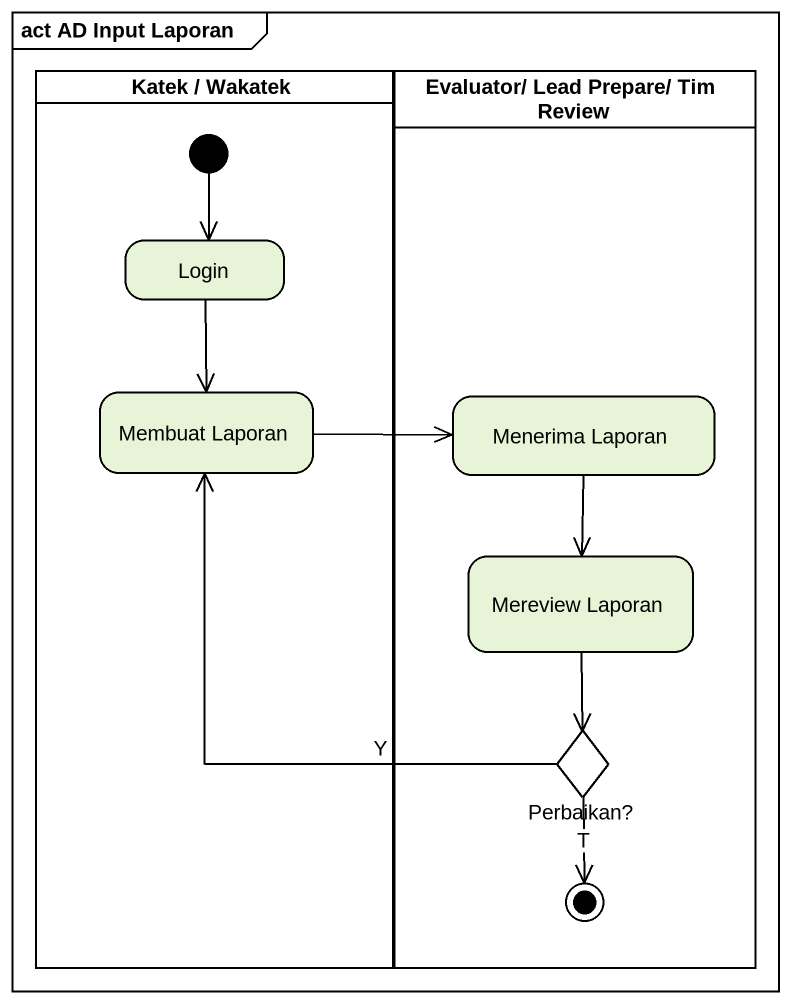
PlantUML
@startuml
mainframe act AD Input Laporan
hide empty description
state "Katek / Wakatek" as Katek_Wakatek <<partition>> {
  state Login
  state "Membuat Laporan" as Membuat_Laporan
  [*] --> Login
}
state "Evaluator/ Lead Prepare/ Tim Review" as Evaluator_Lead_Prepare_Tim <<partition>> {
  state "Menerima Laporan" as Menerima_Laporan
  state "Mereview Laporan" as Mereview_Laporan
  state "Perbaikan?" as Perbaikan <<choice>>
  Perbaikan --> [*] : T
}
Login --> Membuat_Laporan
Membuat_Laporan -right-> Menerima_Laporan
Menerima_Laporan --> Mereview_Laporan
Mereview_Laporan --> Perbaikan
Perbaikan -up-> Membuat_Laporan : Y
@enduml
